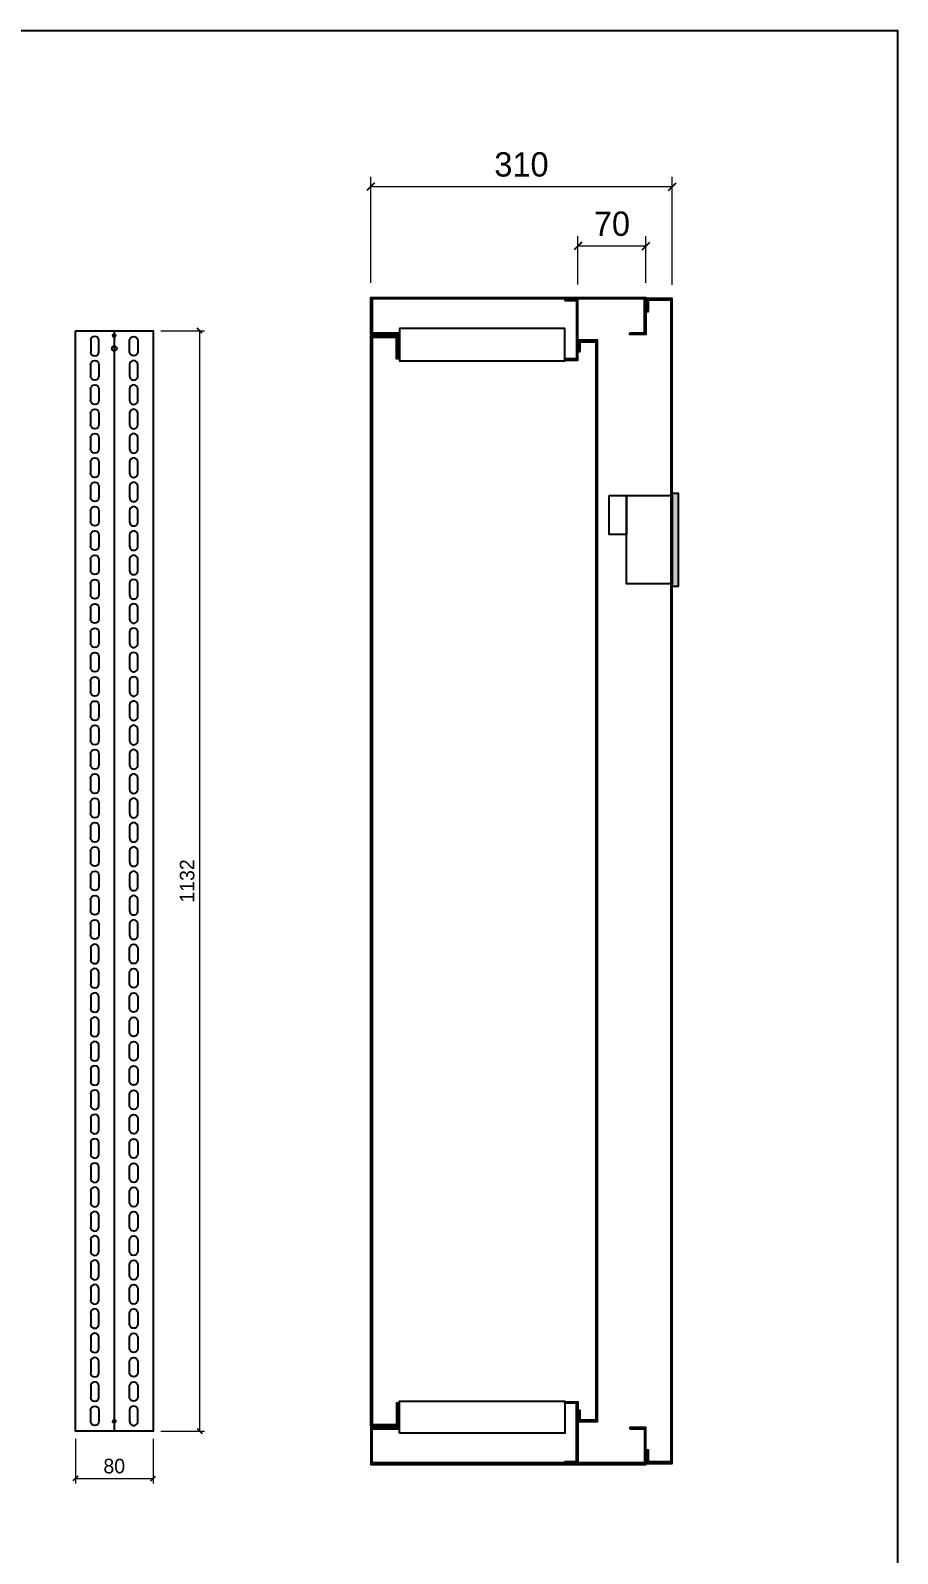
# Model space of a CAD drawing. Header units: millimetres. Extents: x 0 to 3953, y 0 to 2795.
# Drawn here: x 3062 to 3953, y 1229 to 2795 of the extents above; entities that cross this region are included whole.
import ezdxf

# ---------------------------------------------------------------- set-up
doc = ezdxf.new("R2010")
doc.units = ezdxf.units.MM
doc.layers.add('CNC', color=7, linetype='Continuous')
doc.layers.add('DIM', color=253, linetype='Continuous')
doc.styles.add('Arial', font='arial.ttf')
doc.dimstyles.new('Dim-15', dxfattribs={"dimtxt": 15, "dimasz": 5, "dimexe": 5, "dimexo": 8, "dimgap": 5, "dimtad": 1, "dimdec": 0, "dimtxsty": 'Standard', "dimblk": 'OBLIQUE', "dimcen": 10, "dimclrd": 5, "dimclre": 5, "dimclrt": 3, "dimazin": 3, "dimtfac": 1, "dimtdec": 0, "dimtmove": 0, "dimatfit": 3, "dimldrblk": 'OBLIQUE', "dimlwd": 9, "dimlwe": 9})
doc.dimstyles.new('Dim-25', dxfattribs={"dimtxt": 25, "dimasz": 8, "dimexe": 10, "dimexo": 15, "dimgap": 10, "dimtad": 1, "dimdec": 0, "dimtxsty": 'Standard', "dimblk": 'OBLIQUE', "dimcen": 10, "dimclrd": 5, "dimclre": 5, "dimclrt": 3, "dimazin": 3, "dimtfac": 1, "dimtdec": 0, "dimtmove": 0, "dimatfit": 3, "dimldrblk": 'OBLIQUE', "dimlwd": 9, "dimlwe": 9})

# ---------------------------------------------------------------- blocks, each defined once
blk = doc.blocks.new('*D3')
at = {"color": 0, "linetype": 'ByBlock', "lineweight": -2}
for p, q in [((3238.1, 2483.8), (3233.1, 2488.8)), ((3233.1, 1357.3), (3238.1, 1352.3))]:
    blk.add_line(p, q, dxfattribs=at)
at = {"layer": 'Defpoints', "color": 0, "transparency": 16777216}
for p in [(3187.9, 2486.3), (3187.9, 1354.8), (3235.6, 1354.8)]:
    blk.add_point(p, dxfattribs=at)
at = {"layer": 'DIM', "color": 5, "lineweight": 9, "transparency": 16777216}
for p, q in [((3195.9, 2486.3), (3240.6, 2486.3)), ((3235.6, 2486.3), (3235.6, 1354.8)), ((3195.9, 1354.8), (3240.6, 1354.8))]:
    blk.add_line(p, q, dxfattribs=at)
at = {"layer": 'DIM', "color": 3, "transparency": 16777216, "insert": (3222.9, 1920.5), "char_height": 15, "attachment_point": 5, "rotation": 90}
blk.add_mtext('1132', dxfattribs=at)
blk = doc.blocks.new('_Oblique')
at = {"color": 0, "linetype": 'ByBlock', "lineweight": -2}
blk.add_line((-0.5, -0.5), (0.5, 0.5), dxfattribs=at)
blk = doc.blocks.new('*D4')
at = {"color": 0, "linetype": 'ByBlock', "lineweight": -2}
for p, q in [((3110.4, 1308.5), (3105.4, 1303.5)), ((3185.4, 1303.5), (3190.4, 1308.5))]:
    blk.add_line(p, q, dxfattribs=at)
at = {"layer": 'Defpoints', "color": 0, "transparency": 16777216}
for p in [(3107.9, 1354.8), (3187.9, 1354.8), (3187.9, 1306)]:
    blk.add_point(p, dxfattribs=at)
at = {"layer": 'DIM', "color": 5, "lineweight": 9, "transparency": 16777216}
for p, q in [((3107.9, 1346.8), (3107.9, 1301)), ((3187.9, 1346.8), (3187.9, 1301)), ((3107.9, 1306), (3187.9, 1306))]:
    blk.add_line(p, q, dxfattribs=at)
at = {"layer": 'DIM', "color": 3, "transparency": 16777216, "insert": (3147.9, 1318.7), "char_height": 15, "attachment_point": 5}
blk.add_mtext('80', dxfattribs=at)
blk = doc.blocks.new('*D9')
at = {"color": 0, "linetype": 'ByBlock', "lineweight": -2}
for p, q in [((3415.5, 2638.5), (3407.5, 2630.5)), ((3717.5, 2630.5), (3725.5, 2638.5))]:
    blk.add_line(p, q, dxfattribs=at)
at = {"layer": 'Defpoints', "color": 0, "ltscale": 3, "transparency": 16777216}
for p in [(3721.5, 2634.5), (3411.5, 2520.5), (3721.5, 2518.5)]:
    blk.add_point(p, dxfattribs=at)
at = {"layer": 'DIM', "color": 5, "lineweight": 9, "ltscale": 3, "transparency": 16777216}
for p, q in [((3411.5, 2535.5), (3411.5, 2644.5)), ((3411.5, 2634.5), (3721.5, 2634.5)), ((3721.5, 2533.5), (3721.5, 2644.5))]:
    blk.add_line(p, q, dxfattribs=at)
at = {"layer": 'DIM', "color": 3, "ltscale": 3, "transparency": 16777216, "insert": (3566.5, 2657.2), "char_height": 25, "attachment_point": 5}
blk.add_mtext('310', dxfattribs=at)
blk = doc.blocks.new('ovan8.5x20')
at = {"layer": 'CNC', "color": 2, "lineweight": -3}
for p, q in [((5.7, 4.2), (-5.8, 4.2)), ((-5.8, -4.2), (5.7, -4.2))]:
    blk.add_line(p, q, dxfattribs=at)
for centre, start, end in [((-5.8, 0), 90, 270), ((5.7, 0), 270, 90)]:
    blk.add_arc(centre, 4.25, start, end, dxfattribs=at)
blk = doc.blocks.new('*D12')
at = {"color": 0, "linetype": 'ByBlock', "lineweight": -2}
for p, q in [((3628.5, 2577.5), (3620.5, 2569.5)), ((3690.5, 2569.5), (3698.5, 2577.5))]:
    blk.add_line(p, q, dxfattribs=at)
at = {"layer": 'Defpoints', "color": 0, "transparency": 16777216}
for p in [(3694.5, 2573.5), (3624.5, 2519), (3694.5, 2520.5)]:
    blk.add_point(p, dxfattribs=at)
at = {"layer": 'DIM', "color": 5, "lineweight": 9, "transparency": 16777216}
for p, q in [((3624.5, 2534), (3624.5, 2583.5)), ((3624.5, 2573.5), (3694.5, 2573.5)), ((3694.5, 2535.5), (3694.5, 2583.5))]:
    blk.add_line(p, q, dxfattribs=at)
at = {"layer": 'DIM', "color": 3, "transparency": 16777216, "insert": (3659.5, 2596.2), "char_height": 25, "attachment_point": 5}
blk.add_mtext('70', dxfattribs=at)
blk = doc.blocks.new('A$C30041796')
blk.add_hatch(color=6).paths.add_polyline_path([(71, 96), (65, 96), (65, 0), (71, 0)])
at = {"color": 6}
for points in [[(65, 96), (71, 96), (71, 0), (65, 0)], [(0, 93.5), (18, 93.5), (18, 53.5), (0, 53.5)], [(18, 93.5), (65, 93.5), (65, 2.5), (18, 2.5)]]:
    blk.add_lwpolyline(points, close=True, dxfattribs=at)
blk = doc.blocks.new('KHUNG CHUẨN')
at = {"color": 7}
blk.add_lwpolyline([(16919.2, -26555.2), (19889.2, -26555.2), (19889.2, -28655.2), (16919.2, -28655.2)], close=True, dxfattribs=at)
at = {"color": 3, "style": 'Arial'}
for tag, p in [('#01', (17055.6, -28580.1)), ('#02', (17431.4, -28580.1)), ('#03', (18030.6, -28580.1)), ('#08', (18751.7, -28580.1)), ('#10', (19064.8, -28580.1)), ('#11', (19060.3, -28625.7)), ('#04', (17024.8, -28634.6)), ('#05', (17308.5, -28633)), ('#06', (17632.7, -28633.7)), ('#07', (18002, -28634.7)), ('#09', (18753.8, -28632.6)), ('#12', (19806.5, -28628.9))]:
    blk.add_attdef(tag, p, '', height=20, dxfattribs=at)

msp = doc.modelspace()

# ---------------------------------------------------------------- linework, layer by layer
at = {"color": 7}
msp.add_line((3147.9, 2486.3), (3147.9, 1354.8), dxfattribs=at)
for points in [[(3678, 2484), (3693, 2484), (3693, 2519), (3413, 2519), (3413, 2484), (3439.5, 2484), (3439.5, 2457.5), (3438, 2457.5), (3438, 2482.5), (3411.5, 2482.5), (3411.5, 2520.5), (3694.5, 2520.5), (3694.5, 2482.5), (3678, 2482.5)], [(3611, 2517.5), (3623, 2517.5), (3623, 2457.5), (3611, 2457.5), (3611, 2456), (3624.5, 2456), (3624.5, 2519), (3611, 2519)], [(3697, 2506), (3697, 2518), (3720, 2518), (3720, 1323), (3697, 1323), (3697, 1335), (3695.5, 1335), (3695.5, 1321.5), (3721.5, 1321.5), (3721.5, 2519.5), (3695.5, 2519.5), (3695.5, 2506)], [(3438, 2479.5), (3413, 2479.5), (3413, 1361.5), (3438, 1361.5), (3438, 1360), (3411.5, 1360), (3411.5, 2481), (3438, 2481)], [(3627, 2465), (3627, 2475), (3643, 2475), (3643, 1366), (3627, 1366), (3627, 1376), (3625.5, 1376), (3625.5, 1364.5), (3644.5, 1364.5), (3644.5, 2476.5), (3625.5, 2476.5), (3625.5, 2465)], [(3678, 1357), (3693, 1357), (3693, 1322), (3413, 1322), (3413, 1357), (3439.5, 1357), (3439.5, 1383.5), (3438, 1383.5), (3438, 1358.5), (3411.5, 1358.5), (3411.5, 1320.5), (3694.5, 1320.5), (3694.5, 1358.5), (3678, 1358.5)], [(3611, 1323.5), (3623, 1323.5), (3623, 1383.5), (3611, 1383.5), (3611, 1385), (3624.5, 1385), (3624.5, 1322), (3611, 1322)]]:
    msp.add_lwpolyline(points, close=True)
msp.add_lwpolyline([(3107.9, 2486.3), (3187.9, 2486.3), (3187.9, 1354.8), (3107.9, 1354.8)], close=True, dxfattribs=at)
at = {"color": 8}
for points in [[(3441, 2488.5), (3441, 2455.5), (3611, 2455.5), (3611, 2488.5)], [(3441, 1352.5), (3441, 1385.5), (3611, 1385.5), (3611, 1352.5)]]:
    msp.add_lwpolyline(points, close=True, dxfattribs=at)
at = {"color": 2}
for centre, radius in [((3147.9, 2481.3), 1.5), ((3147.9, 2468.1), 2.5), ((3147.9, 1364.8), 1.5)]:
    msp.add_circle(centre, radius, dxfattribs=at)

# ---------------------------------------------------------------- block references
at = {"color": 3, "xscale": 1.331000000005587, "yscale": 1.331000000005587, "zscale": 1.331000000005587}
msp.add_blockref('KHUNG CHUẨN', (-22519.5, 38140), dxfattribs=at)
at = {"color": 7}
msp.add_blockref('A$C30041796', (3656.5, 2223.4), dxfattribs=at)
at = {"layer": 'CNC', "lineweight": -3}
for p, rotation in [((3127.9, 2470.5), 90), ((3167.9, 2445.5), 270), ((3167.9, 2420.5), 270), ((3167.9, 2395.5), 270), ((3167.9, 2370.5), 270), ((3167.9, 2345.5), 270), ((3167.9, 2320.5), 270), ((3167.9, 2295.5), 270), ((3167.9, 2270.5), 270), ((3167.9, 2245.5), 270), ((3167.9, 2220.5), 270), ((3167.9, 2195.5), 270), ((3167.9, 2170.5), 270), ((3167.9, 2145.5), 270), ((3167.9, 2120.5), 270), ((3167.9, 2095.5), 270), ((3167.9, 2070.5), 270), ((3167.9, 2045.5), 270), ((3167.9, 2020.5), 270), ((3167.9, 1995.5), 270), ((3167.9, 1970.5), 270), ((3167.9, 1945.5), 270), ((3167.9, 1920.5), 270), ((3167.9, 1895.5), 270), ((3167.9, 1870.5), 270), ((3127.9, 1845.5), 90), ((3127.9, 1820.5), 90), ((3127.9, 1795.5), 90), ((3127.9, 1770.5), 90), ((3127.9, 1745.5), 90), ((3127.9, 1720.5), 90), ((3127.9, 1695.5), 90), ((3127.9, 1670.5), 90), ((3127.9, 1645.5), 90), ((3127.9, 1620.5), 90), ((3127.9, 1595.5), 90), ((3127.9, 1570.5), 90), ((3127.9, 1545.5), 90), ((3127.9, 1520.5), 90), ((3127.9, 1495.5), 90), ((3127.9, 1470.5), 90), ((3127.9, 1445.5), 90), ((3127.9, 1420.5), 90), ((3127.9, 1395.5), 90), ((3167.9, 1370.5), 270)]:
    msp.add_blockref('ovan8.5x20', p, dxfattribs=dict(at, rotation=rotation))
at = {"layer": 'CNC', "lineweight": -3, "xscale": -1}
for p, rotation in [((3167.9, 2470.5), 270), ((3127.9, 2445.5), 90), ((3127.9, 2420.5), 90), ((3127.9, 2395.5), 90), ((3127.9, 2370.5), 90), ((3127.9, 2345.5), 90), ((3127.9, 2320.5), 90), ((3127.9, 2295.5), 90), ((3127.9, 2270.5), 90), ((3127.9, 2245.5), 90), ((3127.9, 2220.5), 90), ((3127.9, 2195.5), 90), ((3127.9, 2170.5), 90), ((3127.9, 2145.5), 90), ((3127.9, 2120.5), 90), ((3127.9, 2095.5), 90), ((3127.9, 2070.5), 90), ((3127.9, 2045.5), 90), ((3127.9, 2020.5), 90), ((3127.9, 1995.5), 90), ((3127.9, 1970.5), 90), ((3127.9, 1945.5), 90), ((3127.9, 1920.5), 90), ((3127.9, 1895.5), 90), ((3127.9, 1870.5), 90), ((3167.9, 1845.5), 270), ((3167.9, 1820.5), 270), ((3167.9, 1795.5), 270), ((3167.9, 1770.5), 270), ((3167.9, 1745.5), 270), ((3167.9, 1720.5), 270), ((3167.9, 1695.5), 270), ((3167.9, 1670.5), 270), ((3167.9, 1645.5), 270), ((3167.9, 1620.5), 270), ((3167.9, 1595.5), 270), ((3167.9, 1570.5), 270), ((3167.9, 1545.5), 270), ((3167.9, 1520.5), 270), ((3167.9, 1495.5), 270), ((3167.9, 1470.5), 270), ((3167.9, 1445.5), 270), ((3167.9, 1420.5), 270), ((3167.9, 1395.5), 270), ((3127.9, 1370.5), 90)]:
    msp.add_blockref('ovan8.5x20', p, dxfattribs=dict(at, rotation=rotation))

# ---------------------------------------------------------------- dimensions: what is measured, and where the dimension line sits
at = {"layer": 'DIM', "color": 7, "ltscale": 3}
dim = msp.add_linear_dim(base=(3721.5, 2634.5), p1=(3411.5, 2520.5), p2=(3721.5, 2518.5), dimstyle='Dim-25', dxfattribs=at)
dim.commit()
dim.dimension.update_dxf_attribs({"geometry": '*D9', "text_midpoint": (3566.5, 2657.2)})
at = {"layer": 'DIM'}
dim = msp.add_linear_dim(base=(3694.5, 2573.5), p1=(3624.5, 2519), p2=(3694.5, 2520.5), dimstyle='Dim-25', dxfattribs=at)
dim.commit()
dim.dimension.update_dxf_attribs({"geometry": '*D12', "text_midpoint": (3659.5, 2596.2)})
at = {"layer": 'DIM', "color": 7}
dim = msp.add_linear_dim(base=(3235.5936474, 1354.7855633), p1=(3187.8872355, 2486.2855633), p2=(3187.8872355, 1354.7855633), angle=90, dimstyle='Dim-15', dxfattribs=at)
dim.commit()
dim.dimension.update_dxf_attribs({"geometry": '*D3', "text_midpoint": (3222.9299366, 1920.5355633)})
dim = msp.add_linear_dim(base=(3187.9, 1306), p1=(3107.9, 1354.8), p2=(3187.9, 1354.8), dimstyle='Dim-15', dxfattribs=at)
dim.commit()
dim.dimension.update_dxf_attribs({"geometry": '*D4', "text_midpoint": (3147.9, 1318.7)})

doc.saveas('drawing.dxf')
